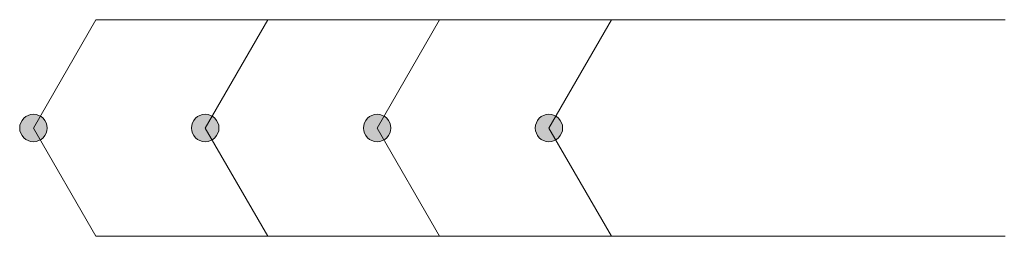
# Model space of a CAD drawing. Header units: metres. Extents: x -6 to 426, y -47 to 47.
import ezdxf

# ---------------------------------------------------------------- set-up
doc = ezdxf.new("R2010")
doc.units = ezdxf.units.M
doc.layers.add('A-DETL-GENF', color=92, linetype='Continuous', lineweight=18)
doc.layers.add('A-DETL-MEDM', color=33, linetype='Continuous', lineweight=18)

# ---------------------------------------------------------------- blocks, each defined once
blk = doc.blocks.new('28 reeks_staven - Type 1-4438465-00_0 Basismaterialen')
at = {"layer": 'A-DETL-GENF'}
for points in [[(0, -6), (1.55, -5.8), (3, -5.2), (4.24, -4.24), (5.2, -3), (5.8, -1.55), (6, 0), (5.8, 1.55), (5.2, 3), (4.24, 4.24), (3, 5.2), (1.55, 5.8), (0, 6), (-1.55, 5.8), (-3, 5.2), (-4.24, 4.24), (-5.2, 3), (-5.8, 1.55), (-6, 0), (-5.8, -1.55), (-5.2, -3), (-4.24, -4.24), (-3, -5.2), (-1.55, -5.8)], [(75.32, -6), (76.87, -5.8), (78.32, -5.2), (79.56, -4.24), (80.51, -3), (81.11, -1.55), (81.32, 0), (81.11, 1.55), (80.51, 3), (79.56, 4.24), (78.32, 5.2), (76.87, 5.8), (75.32, 6), (73.76, 5.8), (72.32, 5.2), (71.07, 4.24), (70.12, 3), (69.52, 1.55), (69.32, 0), (69.52, -1.55), (70.12, -3), (71.07, -4.24), (72.32, -5.2), (73.76, -5.8)], [(150.63, -6), (152.19, -5.8), (153.63, -5.2), (154.88, -4.24), (155.83, -3), (156.43, -1.55), (156.63, 0), (156.43, 1.55), (155.83, 3), (154.88, 4.24), (153.63, 5.2), (152.19, 5.8), (150.63, 6), (149.08, 5.8), (147.63, 5.2), (146.39, 4.24), (145.44, 3), (144.84, 1.55), (144.63, 0), (144.84, -1.55), (145.44, -3), (146.39, -4.24), (147.63, -5.2), (149.08, -5.8)], [(225.95, -6), (227.5, -5.8), (228.95, -5.2), (230.19, -4.24), (231.15, -3), (231.75, -1.55), (231.95, 0), (231.75, 1.55), (231.15, 3), (230.19, 4.24), (228.95, 5.2), (227.5, 5.8), (225.95, 6), (224.4, 5.8), (222.95, 5.2), (221.71, 4.24), (220.75, 3), (220.16, 1.55), (219.95, 0), (220.16, -1.55), (220.75, -3), (221.71, -4.24), (222.95, -5.2), (224.4, -5.8)]]:
    blk.add_hatch(color=256, dxfattribs=at).paths.add_polyline_path(points)
for p, q in [((0, 0), (27.39, 47.44)), ((27.39, 47.44), (425.95, 47.44)), ((75.32, 0), (102.71, 47.44)), ((150.63, 0), (178.02, 47.44)), ((225.95, 0), (253.34, 47.44)), ((0, 0), (27.39, -47.44)), ((75.32, 0), (102.71, -47.44)), ((150.63, 0), (178.02, -47.44)), ((225.95, 0), (253.34, -47.44)), ((27.39, -47.44), (425.95, -47.44))]:
    blk.add_line(p, q, dxfattribs=at)
at = {"layer": 'A-DETL-MEDM'}
for centre, start, end in [((0, 0), 360, 180), ((75.32, 0), 360, 180), ((150.63, 0), 360, 180), ((225.95, 0), 360, 180), ((0, 0), 180, 360), ((75.32, 0), 180, 360), ((150.63, 0), 180, 360), ((225.95, 0), 180, 360)]:
    blk.add_arc(centre, 6, start, end, dxfattribs=at)

msp = doc.modelspace()

# ---------------------------------------------------------------- block references
msp.add_blockref('28 reeks_staven - Type 1-4438465-00_0 Basismaterialen', (0, 0))

doc.saveas('drawing.dxf')
